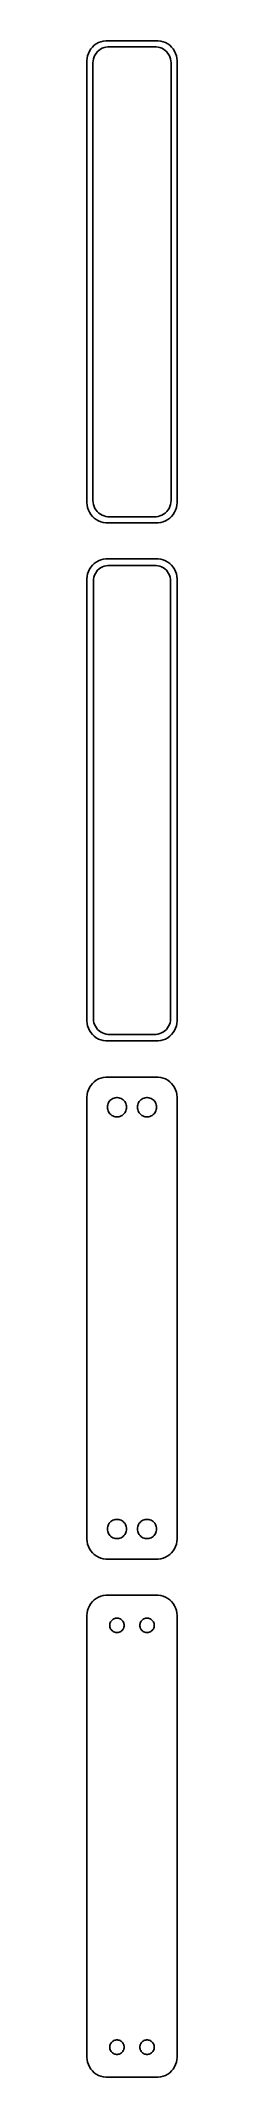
# Model space of a CAD drawing. Header units: metres. Extents: x -11 to 11, y 327 to 834.
import ezdxf

# ---------------------------------------------------------------- set-up
doc = ezdxf.new("R2010")
doc.units = ezdxf.units.M

msp = doc.modelspace()

# ---------------------------------------------------------------- linework, layer by layer
for p, q in [((-10.2951, 831.939), (-10.6315, 831.409)), ((-9.89484, 832.423), (-10.2951, 831.939)), ((-9.43712, 832.853), (-9.89484, 832.423)), ((-8.92912, 833.222), (-9.43712, 832.853)), ((-8.37889, 833.524), (-8.92912, 833.222)), ((-8.66586, 831.238), (-8.29968, 831.582)), ((-7.79507, 833.755), (-8.37889, 833.524)), ((-8.29968, 831.582), (-7.8933, 831.877)), ((-7.8933, 831.877), (-7.45311, 832.119)), ((-7.1869, 833.911), (-7.79507, 833.755)), ((-7.45311, 832.119), (-6.98605, 832.304)), ((-6.56395, 833.99), (-7.1869, 833.911)), ((-6.98605, 832.304), (-6.49951, 832.429)), ((6.56395, 833.99), (-6.56395, 833.99)), ((-6.49951, 832.429), (-6.00116, 832.492)), ((-6.00116, 832.492), (6.00116, 832.492)), ((6.00116, 832.492), (6.49951, 832.429)), ((6.49951, 832.429), (6.98605, 832.304)), ((7.1869, 833.911), (6.56395, 833.99)), ((6.98605, 832.304), (7.45311, 832.119)), ((7.79507, 833.755), (7.1869, 833.911)), ((7.45311, 832.119), (7.8933, 831.877)), ((8.37889, 833.524), (7.79507, 833.755)), ((7.8933, 831.877), (8.29968, 831.582)), ((8.29968, 831.582), (8.66586, 831.238)), ((8.92912, 833.222), (8.37889, 833.524)), ((9.43712, 832.853), (8.92912, 833.222)), ((9.89484, 832.423), (9.43712, 832.853)), ((10.2951, 831.939), (9.89484, 832.423)), ((10.6315, 831.409), (10.2951, 831.939)), ((-11.2106, 829.627), (-11.25, 829)), ((-11.25, 829), (-11.25, 719)), ((-11.0929, 830.243), (-11.2106, 829.627)), ((-10.8989, 830.841), (-11.0929, 830.243)), ((-10.6315, 831.409), (-10.8989, 830.841)), ((-9.75, 828.5), (-9.71844, 829.001)), ((-9.75, 719.5), (-9.75, 828.5)), ((-9.71844, 829.001), (-9.62433, 829.495)), ((-9.62433, 829.495), (-9.4691, 829.972)), ((-9.4691, 829.972), (-9.25522, 830.427)), ((-9.25522, 830.427), (-8.98605, 830.851)), ((-8.98605, 830.851), (-8.66586, 831.238)), ((8.66586, 831.238), (8.98605, 830.851)), ((8.98605, 830.851), (9.25522, 830.427)), ((9.25522, 830.427), (9.4691, 829.972)), ((9.4691, 829.972), (9.62433, 829.495)), ((9.62433, 829.495), (9.71844, 829.001)), ((9.71844, 829.001), (9.75, 828.5)), ((9.75, 828.5), (9.75, 719.5)), ((10.8989, 830.841), (10.6315, 831.409)), ((11.0929, 830.243), (10.8989, 830.841)), ((11.2106, 829.627), (11.0929, 830.243)), ((11.25, 829), (11.2106, 829.627)), ((11.25, 719), (11.25, 829)), ((-11.25, 719), (-11.2106, 718.373)), ((-11.2106, 718.373), (-11.0929, 717.757)), ((-11.0929, 717.757), (-10.8989, 717.159)), ((-10.8989, 717.159), (-10.6315, 716.591)), ((-10.6315, 716.591), (-10.2951, 716.061)), ((-10.2951, 716.061), (-9.89484, 715.577)), ((-9.89484, 715.577), (-9.43712, 715.147)), ((-9.71844, 718.999), (-9.75, 719.5)), ((-9.62433, 718.505), (-9.71844, 718.999)), ((-9.4691, 718.028), (-9.62433, 718.505)), ((-9.25522, 717.573), (-9.4691, 718.028)), ((-9.43712, 715.147), (-8.92912, 714.778)), ((-8.98605, 717.149), (-9.25522, 717.573)), ((-8.66586, 716.762), (-8.98605, 717.149)), ((-8.29968, 716.418), (-8.66586, 716.762)), ((-7.8933, 716.123), (-8.29968, 716.418)), ((-7.45311, 715.881), (-7.8933, 716.123)), ((-6.98605, 715.696), (-7.45311, 715.881)), ((-6.49951, 715.571), (-6.98605, 715.696)), ((-6.00116, 715.508), (-6.49951, 715.571)), ((6.00116, 715.508), (-6.00116, 715.508)), ((6.49951, 715.571), (6.00116, 715.508)), ((6.98605, 715.696), (6.49951, 715.571)), ((7.45311, 715.881), (6.98605, 715.696)), ((7.8933, 716.123), (7.45311, 715.881)), ((8.29968, 716.418), (7.8933, 716.123)), ((8.66586, 716.762), (8.29968, 716.418)), ((8.98605, 717.149), (8.66586, 716.762)), ((8.92912, 714.778), (9.43712, 715.147)), ((9.25522, 717.573), (8.98605, 717.149)), ((9.4691, 718.028), (9.25522, 717.573)), ((9.43712, 715.147), (9.89484, 715.577)), ((9.62433, 718.505), (9.4691, 718.028)), ((9.71844, 718.999), (9.62433, 718.505)), ((9.75, 719.5), (9.71844, 718.999)), ((9.89484, 715.577), (10.2951, 716.061)), ((10.2951, 716.061), (10.6315, 716.591)), ((10.6315, 716.591), (10.8989, 717.159)), ((10.8989, 717.159), (11.0929, 717.757)), ((11.0929, 717.757), (11.2106, 718.373)), ((11.2106, 718.373), (11.25, 719)), ((-8.92912, 714.778), (-8.37889, 714.476)), ((-8.37889, 714.476), (-7.79507, 714.245)), ((-7.79507, 714.245), (-7.1869, 714.089)), ((-7.1869, 714.089), (-6.56395, 714.01)), ((-6.56395, 714.01), (6.56395, 714.01)), ((6.56395, 714.01), (7.1869, 714.089)), ((7.1869, 714.089), (7.79507, 714.245)), ((7.79507, 714.245), (8.37889, 714.476)), ((8.37889, 714.476), (8.92912, 714.778)), ((-7.79507, 704.755), (-8.37889, 704.524)), ((-7.1869, 704.911), (-7.79507, 704.755)), ((-6.56395, 704.99), (-7.1869, 704.911)), ((6.56395, 704.99), (-6.56395, 704.99)), ((7.1869, 704.911), (6.56395, 704.99)), ((7.79507, 704.755), (7.1869, 704.911)), ((8.37889, 704.524), (7.79507, 704.755)), ((-11.2106, 700.627), (-11.25, 700)), ((-11.25, 700), (-11.25, 590)), ((-11.0929, 701.243), (-11.2106, 700.627)), ((-10.8989, 701.841), (-11.0929, 701.243)), ((-10.6315, 702.409), (-10.8989, 701.841)), ((-10.2951, 702.939), (-10.6315, 702.409)), ((-9.89484, 703.423), (-10.2951, 702.939)), ((-9.43712, 703.853), (-9.89484, 703.423)), ((-9.62262, 699.5), (-9.59209, 699.985)), ((-9.59209, 699.985), (-9.50096, 700.463)), ((-9.50096, 700.463), (-9.35068, 700.926)), ((-8.92912, 704.222), (-9.43712, 703.853)), ((-9.35068, 700.926), (-9.1436, 701.366)), ((-9.1436, 701.366), (-8.88301, 701.776)), ((-8.37889, 704.524), (-8.92912, 704.222)), ((-8.88301, 701.776), (-8.57301, 702.151)), ((-8.57301, 702.151), (-8.21851, 702.484)), ((-8.21851, 702.484), (-7.82506, 702.77)), ((-7.82506, 702.77), (-7.39888, 703.004)), ((-7.39888, 703.004), (-6.9467, 703.183)), ((-6.9467, 703.183), (-6.47565, 703.304)), ((-6.47565, 703.304), (-5.99316, 703.365)), ((-5.99316, 703.365), (5.99316, 703.365)), ((5.99316, 703.365), (6.47565, 703.304)), ((6.47565, 703.304), (6.9467, 703.183)), ((6.9467, 703.183), (7.39888, 703.004)), ((7.39888, 703.004), (7.82506, 702.77)), ((7.82506, 702.77), (8.21851, 702.484)), ((8.21851, 702.484), (8.57301, 702.151)), ((8.92912, 704.222), (8.37889, 704.524)), ((8.57301, 702.151), (8.88301, 701.776)), ((8.88301, 701.776), (9.1436, 701.366)), ((9.43712, 703.853), (8.92912, 704.222)), ((9.1436, 701.366), (9.35068, 700.926)), ((9.35068, 700.926), (9.50096, 700.463)), ((9.89484, 703.423), (9.43712, 703.853)), ((9.50096, 700.463), (9.59209, 699.985)), ((9.59209, 699.985), (9.62262, 699.5)), ((10.2951, 702.939), (9.89484, 703.423)), ((10.6315, 702.409), (10.2951, 702.939)), ((10.8989, 701.841), (10.6315, 702.409)), ((11.0929, 701.243), (10.8989, 701.841)), ((11.2106, 700.627), (11.0929, 701.243)), ((11.25, 700), (11.2106, 700.627)), ((11.25, 590), (11.25, 700)), ((-9.62262, 590.5), (-9.62262, 699.5)), ((9.62262, 699.5), (9.62262, 590.5)), ((-11.25, 590), (-11.2106, 589.373)), ((-11.2106, 589.373), (-11.0929, 588.757)), ((-11.0929, 588.757), (-10.8989, 588.159)), ((-10.8989, 588.159), (-10.6315, 587.591)), ((-9.59209, 590.015), (-9.62262, 590.5)), ((-9.50096, 589.537), (-9.59209, 590.015)), ((-9.35068, 589.074), (-9.50096, 589.537)), ((-9.1436, 588.634), (-9.35068, 589.074)), ((-8.88301, 588.224), (-9.1436, 588.634)), ((-8.57301, 587.849), (-8.88301, 588.224)), ((8.88301, 588.224), (8.57301, 587.849)), ((9.1436, 588.634), (8.88301, 588.224)), ((9.35068, 589.074), (9.1436, 588.634)), ((9.50096, 589.537), (9.35068, 589.074)), ((9.59209, 590.015), (9.50096, 589.537)), ((9.62262, 590.5), (9.59209, 590.015)), ((10.6315, 587.591), (10.8989, 588.159)), ((10.8989, 588.159), (11.0929, 588.757)), ((11.0929, 588.757), (11.2106, 589.373)), ((11.2106, 589.373), (11.25, 590)), ((-10.6315, 587.591), (-10.2951, 587.061)), ((-10.2951, 587.061), (-9.89484, 586.577)), ((-9.89484, 586.577), (-9.43712, 586.147)), ((-9.43712, 586.147), (-8.92912, 585.778)), ((-8.92912, 585.778), (-8.37889, 585.476)), ((-8.21851, 587.516), (-8.57301, 587.849)), ((-8.37889, 585.476), (-7.79507, 585.245)), ((-7.82506, 587.23), (-8.21851, 587.516)), ((-7.39888, 586.996), (-7.82506, 587.23)), ((-7.79507, 585.245), (-7.1869, 585.089)), ((-6.9467, 586.817), (-7.39888, 586.996)), ((-7.1869, 585.089), (-6.56395, 585.01)), ((-6.47565, 586.696), (-6.9467, 586.817)), ((-6.56395, 585.01), (6.56395, 585.01)), ((-5.99316, 586.635), (-6.47565, 586.696)), ((5.99316, 586.635), (-5.99316, 586.635)), ((6.47565, 586.696), (5.99316, 586.635)), ((6.9467, 586.817), (6.47565, 586.696)), ((6.56395, 585.01), (7.1869, 585.089)), ((7.39888, 586.996), (6.9467, 586.817)), ((7.1869, 585.089), (7.79507, 585.245)), ((7.82506, 587.23), (7.39888, 586.996)), ((7.79507, 585.245), (8.37889, 585.476)), ((8.21851, 587.516), (7.82506, 587.23)), ((8.57301, 587.849), (8.21851, 587.516)), ((8.37889, 585.476), (8.92912, 585.778)), ((8.92912, 585.778), (9.43712, 586.147)), ((9.43712, 586.147), (9.89484, 586.577)), ((9.89484, 586.577), (10.2951, 587.061)), ((10.2951, 587.061), (10.6315, 587.591)), ((-10.6315, 573.409), (-10.8989, 572.841)), ((-10.2951, 573.939), (-10.6315, 573.409)), ((-9.89484, 574.423), (-10.2951, 573.939)), ((-9.43712, 574.853), (-9.89484, 574.423)), ((-8.92912, 575.222), (-9.43712, 574.853)), ((-8.37889, 575.524), (-8.92912, 575.222)), ((-7.79507, 575.755), (-8.37889, 575.524)), ((-7.1869, 575.911), (-7.79507, 575.755)), ((-6.56395, 575.99), (-7.1869, 575.911)), ((6.56395, 575.99), (-6.56395, 575.99)), ((7.1869, 575.911), (6.56395, 575.99)), ((7.79507, 575.755), (7.1869, 575.911)), ((8.37889, 575.524), (7.79507, 575.755)), ((8.92912, 575.222), (8.37889, 575.524)), ((9.43712, 574.853), (8.92912, 575.222)), ((9.89484, 574.423), (9.43712, 574.853)), ((10.2951, 573.939), (9.89484, 574.423)), ((10.6315, 573.409), (10.2951, 573.939)), ((10.8989, 572.841), (10.6315, 573.409)), ((-11.2106, 571.627), (-11.25, 571)), ((-11.25, 571), (-11.25, 461)), ((-11.0929, 572.243), (-11.2106, 571.627)), ((-10.8989, 572.841), (-11.0929, 572.243)), ((-6.14999, 568.5), (-6.13107, 568.801)), ((-6.13107, 568.199), (-6.14999, 568.5)), ((-6.13107, 568.801), (-6.07458, 569.097)), ((-6.07458, 567.903), (-6.13107, 568.199)), ((-6.07458, 569.097), (-5.98146, 569.383)), ((-5.98146, 567.617), (-6.07458, 567.903)), ((-5.98146, 569.383), (-5.85313, 569.656)), ((-5.85313, 569.656), (-5.69164, 569.911)), ((-5.69164, 569.911), (-5.49951, 570.143)), ((-5.49951, 570.143), (-5.27982, 570.349)), ((-5.27982, 570.349), (-5.03598, 570.526)), ((-5.03598, 570.526), (-4.77187, 570.672)), ((-4.77187, 570.672), (-4.49164, 570.783)), ((-4.49164, 570.783), (-4.19971, 570.857)), ((-4.19971, 570.857), (-3.9007, 570.895)), ((-3.9007, 570.895), (-3.59929, 570.895)), ((-3.59929, 570.895), (-3.30028, 570.857)), ((-3.30028, 570.857), (-3.00835, 570.783)), ((-3.00835, 570.783), (-2.72812, 570.672)), ((-2.72812, 570.672), (-2.464, 570.526)), ((-2.464, 570.526), (-2.22017, 570.349)), ((-2.22017, 570.349), (-2.00047, 570.143)), ((-2.00047, 570.143), (-1.80835, 569.911)), ((-1.80835, 569.911), (-1.64685, 569.656)), ((-1.64685, 569.656), (-1.51852, 569.383)), ((-1.51852, 569.383), (-1.4254, 569.097)), ((-1.4254, 567.903), (-1.51852, 567.617)), ((-1.4254, 569.097), (-1.36891, 568.801)), ((-1.36891, 568.199), (-1.4254, 567.903)), ((-1.36891, 568.801), (-1.34999, 568.5)), ((-1.34999, 568.5), (-1.36891, 568.199)), ((1.34999, 568.5), (1.36891, 568.801)), ((1.36891, 568.199), (1.34999, 568.5)), ((1.36891, 568.801), (1.4254, 569.097)), ((1.4254, 567.903), (1.36891, 568.199)), ((1.4254, 569.097), (1.51852, 569.383)), ((1.51852, 567.617), (1.4254, 567.903)), ((1.51852, 569.383), (1.64685, 569.656)), ((1.64685, 569.656), (1.80835, 569.911)), ((1.80835, 569.911), (2.00047, 570.143)), ((2.00047, 570.143), (2.22017, 570.349)), ((2.22017, 570.349), (2.464, 570.526)), ((2.464, 570.526), (2.72812, 570.672)), ((2.72812, 570.672), (3.00835, 570.783)), ((3.00835, 570.783), (3.30028, 570.857)), ((3.30028, 570.857), (3.59929, 570.895)), ((3.59929, 570.895), (3.9007, 570.895)), ((3.9007, 570.895), (4.19971, 570.857)), ((4.19971, 570.857), (4.49164, 570.783)), ((4.49164, 570.783), (4.77187, 570.672)), ((4.77187, 570.672), (5.03598, 570.526)), ((5.03598, 570.526), (5.27982, 570.349)), ((5.27982, 570.349), (5.49951, 570.143)), ((5.49951, 570.143), (5.69164, 569.911)), ((5.69164, 569.911), (5.85313, 569.656)), ((5.85313, 569.656), (5.98146, 569.383)), ((5.98146, 569.383), (6.07458, 569.097)), ((6.07458, 567.903), (5.98146, 567.617)), ((6.07458, 569.097), (6.13107, 568.801)), ((6.13107, 568.199), (6.07458, 567.903)), ((6.13107, 568.801), (6.14999, 568.5)), ((6.14999, 568.5), (6.13107, 568.199)), ((11.0929, 572.243), (10.8989, 572.841)), ((11.2106, 571.627), (11.0929, 572.243)), ((11.25, 571), (11.2106, 571.627)), ((11.25, 461), (11.25, 571)), ((-5.85313, 567.344), (-5.98146, 567.617)), ((-5.69164, 567.089), (-5.85313, 567.344)), ((-5.49951, 566.857), (-5.69164, 567.089)), ((-5.27982, 566.651), (-5.49951, 566.857)), ((-5.03598, 566.474), (-5.27982, 566.651)), ((-4.77187, 566.328), (-5.03598, 566.474)), ((-4.49164, 566.217), (-4.77187, 566.328)), ((-4.19971, 566.143), (-4.49164, 566.217)), ((-3.9007, 566.105), (-4.19971, 566.143)), ((-3.59929, 566.105), (-3.9007, 566.105)), ((-3.30028, 566.143), (-3.59929, 566.105)), ((-3.00835, 566.217), (-3.30028, 566.143)), ((-2.72812, 566.328), (-3.00835, 566.217)), ((-2.464, 566.474), (-2.72812, 566.328)), ((-2.22017, 566.651), (-2.464, 566.474)), ((-2.00047, 566.857), (-2.22017, 566.651)), ((-1.80835, 567.089), (-2.00047, 566.857)), ((-1.64685, 567.344), (-1.80835, 567.089)), ((-1.51852, 567.617), (-1.64685, 567.344)), ((1.64685, 567.344), (1.51852, 567.617)), ((1.80835, 567.089), (1.64685, 567.344)), ((2.00047, 566.857), (1.80835, 567.089)), ((2.22017, 566.651), (2.00047, 566.857)), ((2.464, 566.474), (2.22017, 566.651)), ((2.72812, 566.328), (2.464, 566.474)), ((3.00835, 566.217), (2.72812, 566.328)), ((3.30028, 566.143), (3.00835, 566.217)), ((3.59929, 566.105), (3.30028, 566.143)), ((3.9007, 566.105), (3.59929, 566.105)), ((4.19971, 566.143), (3.9007, 566.105)), ((4.49164, 566.217), (4.19971, 566.143)), ((4.77187, 566.328), (4.49164, 566.217)), ((5.03598, 566.474), (4.77187, 566.328)), ((5.27982, 566.651), (5.03598, 566.474)), ((5.49951, 566.857), (5.27982, 566.651)), ((5.69164, 567.089), (5.49951, 566.857)), ((5.85313, 567.344), (5.69164, 567.089)), ((5.98146, 567.617), (5.85313, 567.344)), ((-6.14999, 463.5), (-6.13107, 463.801)), ((-6.13107, 463.199), (-6.14999, 463.5)), ((-6.13107, 463.801), (-6.07458, 464.097)), ((-6.07458, 462.903), (-6.13107, 463.199)), ((-6.07458, 464.097), (-5.98146, 464.383)), ((-5.98146, 462.617), (-6.07458, 462.903)), ((-5.98146, 464.383), (-5.85313, 464.656)), ((-5.85313, 462.344), (-5.98146, 462.617)), ((-5.85313, 464.656), (-5.69164, 464.911)), ((-5.69164, 462.089), (-5.85313, 462.344)), ((-5.69164, 464.911), (-5.49951, 465.143)), ((-5.49951, 461.857), (-5.69164, 462.089)), ((-5.49951, 465.143), (-5.27982, 465.349)), ((-5.27982, 461.651), (-5.49951, 461.857)), ((-5.27982, 465.349), (-5.03598, 465.526)), ((-5.03598, 461.474), (-5.27982, 461.651)), ((-5.03598, 465.526), (-4.77187, 465.672)), ((-4.77187, 461.328), (-5.03598, 461.474)), ((-4.77187, 465.672), (-4.49164, 465.783)), ((-4.49164, 465.783), (-4.19971, 465.857)), ((-4.19971, 465.857), (-3.9007, 465.895)), ((-3.9007, 465.895), (-3.59929, 465.895)), ((-3.59929, 465.895), (-3.30028, 465.857)), ((-3.30028, 465.857), (-3.00835, 465.783)), ((-3.00835, 465.783), (-2.72812, 465.672)), ((-2.72812, 465.672), (-2.464, 465.526)), ((-2.464, 461.474), (-2.72812, 461.328)), ((-2.464, 465.526), (-2.22017, 465.349)), ((-2.22017, 461.651), (-2.464, 461.474)), ((-2.22017, 465.349), (-2.00047, 465.143)), ((-2.00047, 461.857), (-2.22017, 461.651)), ((-2.00047, 465.143), (-1.80835, 464.911)), ((-1.80835, 462.089), (-2.00047, 461.857)), ((-1.80835, 464.911), (-1.64685, 464.656)), ((-1.64685, 462.344), (-1.80835, 462.089)), ((-1.64685, 464.656), (-1.51852, 464.383)), ((-1.51852, 462.617), (-1.64685, 462.344)), ((-1.51852, 464.383), (-1.4254, 464.097)), ((-1.4254, 462.903), (-1.51852, 462.617)), ((-1.4254, 464.097), (-1.36891, 463.801)), ((-1.36891, 463.199), (-1.4254, 462.903)), ((-1.36891, 463.801), (-1.34999, 463.5)), ((-1.34999, 463.5), (-1.36891, 463.199)), ((1.34999, 463.5), (1.36891, 463.801)), ((1.36891, 463.199), (1.34999, 463.5)), ((1.36891, 463.801), (1.4254, 464.097)), ((1.4254, 462.903), (1.36891, 463.199)), ((1.4254, 464.097), (1.51852, 464.383)), ((1.51852, 462.617), (1.4254, 462.903)), ((1.51852, 464.383), (1.64685, 464.656)), ((1.64685, 462.344), (1.51852, 462.617)), ((1.64685, 464.656), (1.80835, 464.911)), ((1.80835, 462.089), (1.64685, 462.344)), ((1.80835, 464.911), (2.00047, 465.143)), ((2.00047, 461.857), (1.80835, 462.089)), ((2.00047, 465.143), (2.22017, 465.349)), ((2.22017, 461.651), (2.00047, 461.857)), ((2.22017, 465.349), (2.464, 465.526)), ((2.464, 461.474), (2.22017, 461.651)), ((2.464, 465.526), (2.72812, 465.672)), ((2.72812, 461.328), (2.464, 461.474)), ((2.72812, 465.672), (3.00835, 465.783)), ((3.00835, 465.783), (3.30028, 465.857)), ((3.30028, 465.857), (3.59929, 465.895)), ((3.59929, 465.895), (3.9007, 465.895)), ((3.9007, 465.895), (4.19971, 465.857)), ((4.19971, 465.857), (4.49164, 465.783)), ((4.49164, 465.783), (4.77187, 465.672)), ((4.77187, 465.672), (5.03598, 465.526)), ((5.03598, 461.474), (4.77187, 461.328)), ((5.03598, 465.526), (5.27982, 465.349)), ((5.27982, 461.651), (5.03598, 461.474)), ((5.27982, 465.349), (5.49951, 465.143)), ((5.49951, 461.857), (5.27982, 461.651)), ((5.49951, 465.143), (5.69164, 464.911)), ((5.69164, 462.089), (5.49951, 461.857)), ((5.69164, 464.911), (5.85313, 464.656)), ((5.85313, 462.344), (5.69164, 462.089)), ((5.85313, 464.656), (5.98146, 464.383)), ((5.98146, 462.617), (5.85313, 462.344)), ((5.98146, 464.383), (6.07458, 464.097)), ((6.07458, 462.903), (5.98146, 462.617)), ((6.07458, 464.097), (6.13107, 463.801)), ((6.13107, 463.199), (6.07458, 462.903)), ((6.13107, 463.801), (6.14999, 463.5)), ((6.14999, 463.5), (6.13107, 463.199)), ((-11.25, 461), (-11.2106, 460.373)), ((-11.2106, 460.373), (-11.0929, 459.757)), ((-11.0929, 459.757), (-10.8989, 459.159)), ((-10.8989, 459.159), (-10.6315, 458.591)), ((-10.6315, 458.591), (-10.2951, 458.061)), ((-10.2951, 458.061), (-9.89484, 457.577)), ((-9.89484, 457.577), (-9.43712, 457.147)), ((-9.43712, 457.147), (-8.92912, 456.778)), ((-8.92912, 456.778), (-8.37889, 456.476)), ((-8.37889, 456.476), (-7.79507, 456.245)), ((-4.49164, 461.217), (-4.77187, 461.328)), ((-4.19971, 461.143), (-4.49164, 461.217)), ((-3.9007, 461.105), (-4.19971, 461.143)), ((-3.59929, 461.105), (-3.9007, 461.105)), ((-3.30028, 461.143), (-3.59929, 461.105)), ((-3.00835, 461.217), (-3.30028, 461.143)), ((-2.72812, 461.328), (-3.00835, 461.217)), ((3.00835, 461.217), (2.72812, 461.328)), ((3.30028, 461.143), (3.00835, 461.217)), ((3.59929, 461.105), (3.30028, 461.143)), ((3.9007, 461.105), (3.59929, 461.105)), ((4.19971, 461.143), (3.9007, 461.105)), ((4.49164, 461.217), (4.19971, 461.143)), ((4.77187, 461.328), (4.49164, 461.217)), ((7.79507, 456.245), (8.37889, 456.476)), ((8.37889, 456.476), (8.92912, 456.778)), ((8.92912, 456.778), (9.43712, 457.147)), ((9.43712, 457.147), (9.89484, 457.577)), ((9.89484, 457.577), (10.2951, 458.061)), ((10.2951, 458.061), (10.6315, 458.591)), ((10.6315, 458.591), (10.8989, 459.159)), ((10.8989, 459.159), (11.0929, 459.757)), ((11.0929, 459.757), (11.2106, 460.373)), ((11.2106, 460.373), (11.25, 461)), ((-7.79507, 456.245), (-7.1869, 456.089)), ((-7.1869, 456.089), (-6.56395, 456.01)), ((-6.56395, 456.01), (6.56395, 456.01)), ((6.56395, 456.01), (7.1869, 456.089)), ((7.1869, 456.089), (7.79507, 456.245)), ((-8.92912, 446.222), (-9.43712, 445.853)), ((-8.37889, 446.524), (-8.92912, 446.222)), ((-7.79507, 446.755), (-8.37889, 446.524)), ((-7.1869, 446.911), (-7.79507, 446.755)), ((-6.56395, 446.99), (-7.1869, 446.911)), ((6.56395, 446.99), (-6.56395, 446.99)), ((7.1869, 446.911), (6.56395, 446.99)), ((7.79507, 446.755), (7.1869, 446.911)), ((8.37889, 446.524), (7.79507, 446.755)), ((8.92912, 446.222), (8.37889, 446.524)), ((9.43712, 445.853), (8.92912, 446.222)), ((-11.2106, 442.627), (-11.25, 442)), ((-11.25, 442), (-11.25, 332)), ((-11.0929, 443.243), (-11.2106, 442.627)), ((-10.8989, 443.841), (-11.0929, 443.243)), ((-10.6315, 444.409), (-10.8989, 443.841)), ((-10.2951, 444.939), (-10.6315, 444.409)), ((-9.89484, 445.423), (-10.2951, 444.939)), ((-9.43712, 445.853), (-9.89484, 445.423)), ((-4.71448, 441.02), (-4.51639, 441.129)), ((-4.51639, 441.129), (-4.30623, 441.212)), ((-4.30623, 441.212), (-4.08728, 441.268)), ((-4.08728, 441.268), (-3.86302, 441.296)), ((-3.86302, 441.296), (-3.63696, 441.296)), ((-3.63696, 441.296), (-3.4127, 441.268)), ((-3.4127, 441.268), (-3.19376, 441.212)), ((-3.19376, 441.212), (-2.9836, 441.129)), ((-2.9836, 441.129), (-2.78551, 441.02)), ((2.78551, 441.02), (2.9836, 441.129)), ((2.9836, 441.129), (3.19376, 441.212)), ((3.19376, 441.212), (3.4127, 441.268)), ((3.4127, 441.268), (3.63696, 441.296)), ((3.63696, 441.296), (3.86302, 441.296)), ((3.86302, 441.296), (4.08728, 441.268)), ((4.08728, 441.268), (4.30623, 441.212)), ((4.30623, 441.212), (4.51639, 441.129)), ((4.51639, 441.129), (4.71448, 441.02)), ((9.89484, 445.423), (9.43712, 445.853)), ((10.2951, 444.939), (9.89484, 445.423)), ((10.6315, 444.409), (10.2951, 444.939)), ((10.8989, 443.841), (10.6315, 444.409)), ((11.0929, 443.243), (10.8989, 443.841)), ((11.2106, 442.627), (11.0929, 443.243)), ((11.25, 442), (11.2106, 442.627)), ((11.25, 332), (11.25, 442)), ((-5.54999, 439.5), (-5.5358, 439.726)), ((-5.5358, 439.274), (-5.54999, 439.5)), ((-5.5358, 439.726), (-5.49344, 439.948)), ((-5.49344, 439.052), (-5.5358, 439.274)), ((-5.49344, 439.948), (-5.42358, 440.163)), ((-5.42358, 438.837), (-5.49344, 439.052)), ((-5.42358, 440.163), (-5.32735, 440.367)), ((-5.32735, 438.633), (-5.42358, 438.837)), ((-5.32735, 440.367), (-5.20622, 440.558)), ((-5.20622, 438.442), (-5.32735, 438.633)), ((-5.20622, 440.558), (-5.06213, 440.732)), ((-5.06213, 438.268), (-5.20622, 438.442)), ((-5.06213, 440.732), (-4.89735, 440.887)), ((-4.89735, 438.113), (-5.06213, 438.268)), ((-4.89735, 440.887), (-4.71448, 441.02)), ((-4.71448, 437.98), (-4.89735, 438.113)), ((-4.51639, 437.871), (-4.71448, 437.98)), ((-4.30623, 437.788), (-4.51639, 437.871)), ((-4.08728, 437.732), (-4.30623, 437.788)), ((-3.86302, 437.704), (-4.08728, 437.732)), ((-3.63696, 437.704), (-3.86302, 437.704)), ((-3.4127, 437.732), (-3.63696, 437.704)), ((-3.19376, 437.788), (-3.4127, 437.732)), ((-2.9836, 437.871), (-3.19376, 437.788)), ((-2.78551, 437.98), (-2.9836, 437.871)), ((-2.78551, 441.02), (-2.60263, 440.887)), ((-2.60263, 438.113), (-2.78551, 437.98)), ((-2.60263, 440.887), (-2.43785, 440.732)), ((-2.43785, 438.268), (-2.60263, 438.113)), ((-2.43785, 440.732), (-2.29376, 440.558)), ((-2.29376, 438.442), (-2.43785, 438.268)), ((-2.29376, 440.558), (-2.17264, 440.367)), ((-2.17264, 438.633), (-2.29376, 438.442)), ((-2.17264, 440.367), (-2.0764, 440.163)), ((-2.0764, 438.837), (-2.17264, 438.633)), ((-2.0764, 440.163), (-2.00655, 439.948)), ((-2.00655, 439.052), (-2.0764, 438.837)), ((-2.00655, 439.948), (-1.96419, 439.726)), ((-1.96419, 439.274), (-2.00655, 439.052)), ((-1.96419, 439.726), (-1.95, 439.5)), ((-1.95, 439.5), (-1.96419, 439.274)), ((1.95, 439.5), (1.96419, 439.726)), ((1.96419, 439.274), (1.95, 439.5)), ((1.96419, 439.726), (2.00655, 439.948)), ((2.00655, 439.052), (1.96419, 439.274)), ((2.00655, 439.948), (2.0764, 440.163)), ((2.0764, 438.837), (2.00655, 439.052)), ((2.0764, 440.163), (2.17264, 440.367)), ((2.17264, 438.633), (2.0764, 438.837)), ((2.17264, 440.367), (2.29376, 440.558)), ((2.29376, 438.442), (2.17264, 438.633)), ((2.29376, 440.558), (2.43785, 440.732)), ((2.43785, 438.268), (2.29376, 438.442)), ((2.43785, 440.732), (2.60263, 440.887)), ((2.60263, 438.113), (2.43785, 438.268)), ((2.60263, 440.887), (2.78551, 441.02)), ((2.78551, 437.98), (2.60263, 438.113)), ((2.9836, 437.871), (2.78551, 437.98)), ((3.19376, 437.788), (2.9836, 437.871)), ((3.4127, 437.732), (3.19376, 437.788)), ((3.63696, 437.704), (3.4127, 437.732)), ((3.86302, 437.704), (3.63696, 437.704)), ((4.08728, 437.732), (3.86302, 437.704)), ((4.30623, 437.788), (4.08728, 437.732)), ((4.51639, 437.871), (4.30623, 437.788)), ((4.71448, 437.98), (4.51639, 437.871)), ((4.71448, 441.02), (4.89735, 440.887)), ((4.89735, 438.113), (4.71448, 437.98)), ((4.89735, 440.887), (5.06213, 440.732)), ((5.06213, 438.268), (4.89735, 438.113)), ((5.06213, 440.732), (5.20622, 440.558)), ((5.20622, 438.442), (5.06213, 438.268)), ((5.20622, 440.558), (5.32735, 440.367)), ((5.32735, 438.633), (5.20622, 438.442)), ((5.32735, 440.367), (5.42358, 440.163)), ((5.42358, 438.837), (5.32735, 438.633)), ((5.42358, 440.163), (5.49344, 439.948)), ((5.49344, 439.052), (5.42358, 438.837)), ((5.49344, 439.948), (5.5358, 439.726)), ((5.5358, 439.274), (5.49344, 439.052)), ((5.5358, 439.726), (5.54999, 439.5)), ((5.54999, 439.5), (5.5358, 439.274)), ((-5.54999, 334.5), (-5.5358, 334.726)), ((-5.5358, 334.726), (-5.49344, 334.948)), ((-5.49344, 334.948), (-5.42358, 335.163)), ((-5.42358, 335.163), (-5.32735, 335.367)), ((-5.32735, 335.367), (-5.20622, 335.558)), ((-5.20622, 335.558), (-5.06213, 335.732)), ((-5.06213, 335.732), (-4.89735, 335.887)), ((-4.89735, 335.887), (-4.71448, 336.02)), ((-4.71448, 336.02), (-4.51639, 336.129)), ((-4.51639, 336.129), (-4.30623, 336.212)), ((-4.30623, 336.212), (-4.08728, 336.268)), ((-4.08728, 336.268), (-3.86302, 336.296)), ((-3.86302, 336.296), (-3.63696, 336.296)), ((-3.63696, 336.296), (-3.4127, 336.268)), ((-3.4127, 336.268), (-3.19376, 336.212)), ((-3.19376, 336.212), (-2.9836, 336.129)), ((-2.9836, 336.129), (-2.78551, 336.02)), ((-2.78551, 336.02), (-2.60263, 335.887)), ((-2.60263, 335.887), (-2.43785, 335.732)), ((-2.43785, 335.732), (-2.29376, 335.558)), ((-2.29376, 335.558), (-2.17264, 335.367)), ((-2.17264, 335.367), (-2.0764, 335.163)), ((-2.0764, 335.163), (-2.00655, 334.948)), ((-2.00655, 334.948), (-1.96419, 334.726)), ((-1.96419, 334.726), (-1.95, 334.5)), ((1.95, 334.5), (1.96419, 334.726)), ((1.96419, 334.726), (2.00655, 334.948)), ((2.00655, 334.948), (2.0764, 335.163)), ((2.0764, 335.163), (2.17264, 335.367)), ((2.17264, 335.367), (2.29376, 335.558)), ((2.29376, 335.558), (2.43785, 335.732)), ((2.43785, 335.732), (2.60263, 335.887)), ((2.60263, 335.887), (2.78551, 336.02)), ((2.78551, 336.02), (2.9836, 336.129)), ((2.9836, 336.129), (3.19376, 336.212)), ((3.19376, 336.212), (3.4127, 336.268)), ((3.4127, 336.268), (3.63696, 336.296)), ((3.63696, 336.296), (3.86302, 336.296)), ((3.86302, 336.296), (4.08728, 336.268)), ((4.08728, 336.268), (4.30623, 336.212)), ((4.30623, 336.212), (4.51639, 336.129)), ((4.51639, 336.129), (4.71448, 336.02)), ((4.71448, 336.02), (4.89735, 335.887)), ((4.89735, 335.887), (5.06213, 335.732)), ((5.06213, 335.732), (5.20622, 335.558)), ((5.20622, 335.558), (5.32735, 335.367)), ((5.32735, 335.367), (5.42358, 335.163)), ((5.42358, 335.163), (5.49344, 334.948)), ((5.49344, 334.948), (5.5358, 334.726)), ((5.5358, 334.726), (5.54999, 334.5)), ((-11.25, 332), (-11.2106, 331.373)), ((-11.2106, 331.373), (-11.0929, 330.757)), ((-11.0929, 330.757), (-10.8989, 330.159)), ((-10.8989, 330.159), (-10.6315, 329.591)), ((-10.6315, 329.591), (-10.2951, 329.061)), ((-5.5358, 334.274), (-5.54999, 334.5)), ((-5.49344, 334.052), (-5.5358, 334.274)), ((-5.42358, 333.837), (-5.49344, 334.052)), ((-5.32735, 333.633), (-5.42358, 333.837)), ((-5.20622, 333.442), (-5.32735, 333.633)), ((-5.06213, 333.268), (-5.20622, 333.442)), ((-4.89735, 333.113), (-5.06213, 333.268)), ((-4.71448, 332.98), (-4.89735, 333.113)), ((-4.51639, 332.871), (-4.71448, 332.98)), ((-4.30623, 332.788), (-4.51639, 332.871)), ((-4.08728, 332.732), (-4.30623, 332.788)), ((-3.86302, 332.704), (-4.08728, 332.732)), ((-3.63696, 332.704), (-3.86302, 332.704)), ((-3.4127, 332.732), (-3.63696, 332.704)), ((-3.19376, 332.788), (-3.4127, 332.732)), ((-2.9836, 332.871), (-3.19376, 332.788)), ((-2.78551, 332.98), (-2.9836, 332.871)), ((-2.60263, 333.113), (-2.78551, 332.98)), ((-2.43785, 333.268), (-2.60263, 333.113)), ((-2.29376, 333.442), (-2.43785, 333.268)), ((-2.17264, 333.633), (-2.29376, 333.442)), ((-2.0764, 333.837), (-2.17264, 333.633)), ((-2.00655, 334.052), (-2.0764, 333.837)), ((-1.96419, 334.274), (-2.00655, 334.052)), ((-1.95, 334.5), (-1.96419, 334.274)), ((1.96419, 334.274), (1.95, 334.5)), ((2.00655, 334.052), (1.96419, 334.274)), ((2.0764, 333.837), (2.00655, 334.052)), ((2.17264, 333.633), (2.0764, 333.837)), ((2.29376, 333.442), (2.17264, 333.633)), ((2.43785, 333.268), (2.29376, 333.442)), ((2.60263, 333.113), (2.43785, 333.268)), ((2.78551, 332.98), (2.60263, 333.113)), ((2.9836, 332.871), (2.78551, 332.98)), ((3.19376, 332.788), (2.9836, 332.871)), ((3.4127, 332.732), (3.19376, 332.788)), ((3.63696, 332.704), (3.4127, 332.732)), ((3.86302, 332.704), (3.63696, 332.704)), ((4.08728, 332.732), (3.86302, 332.704)), ((4.30623, 332.788), (4.08728, 332.732)), ((4.51639, 332.871), (4.30623, 332.788)), ((4.71448, 332.98), (4.51639, 332.871)), ((4.89735, 333.113), (4.71448, 332.98)), ((5.06213, 333.268), (4.89735, 333.113)), ((5.20622, 333.442), (5.06213, 333.268)), ((5.32735, 333.633), (5.20622, 333.442)), ((5.42358, 333.837), (5.32735, 333.633)), ((5.49344, 334.052), (5.42358, 333.837)), ((5.5358, 334.274), (5.49344, 334.052)), ((5.54999, 334.5), (5.5358, 334.274)), ((10.2951, 329.061), (10.6315, 329.591)), ((10.6315, 329.591), (10.8989, 330.159)), ((10.8989, 330.159), (11.0929, 330.757)), ((11.0929, 330.757), (11.2106, 331.373)), ((11.2106, 331.373), (11.25, 332)), ((-10.2951, 329.061), (-9.89484, 328.577)), ((-9.89484, 328.577), (-9.43712, 328.147)), ((-9.43712, 328.147), (-8.92912, 327.778)), ((-8.92912, 327.778), (-8.37889, 327.476)), ((-8.37889, 327.476), (-7.79507, 327.245)), ((-7.79507, 327.245), (-7.1869, 327.089)), ((-7.1869, 327.089), (-6.56395, 327.01)), ((-6.56395, 327.01), (6.56395, 327.01)), ((6.56395, 327.01), (7.1869, 327.089)), ((7.1869, 327.089), (7.79507, 327.245)), ((7.79507, 327.245), (8.37889, 327.476)), ((8.37889, 327.476), (8.92912, 327.778)), ((8.92912, 327.778), (9.43712, 328.147)), ((9.43712, 328.147), (9.89484, 328.577)), ((9.89484, 328.577), (10.2951, 329.061))]:
    msp.add_line(p, q)

doc.saveas('drawing.dxf')
